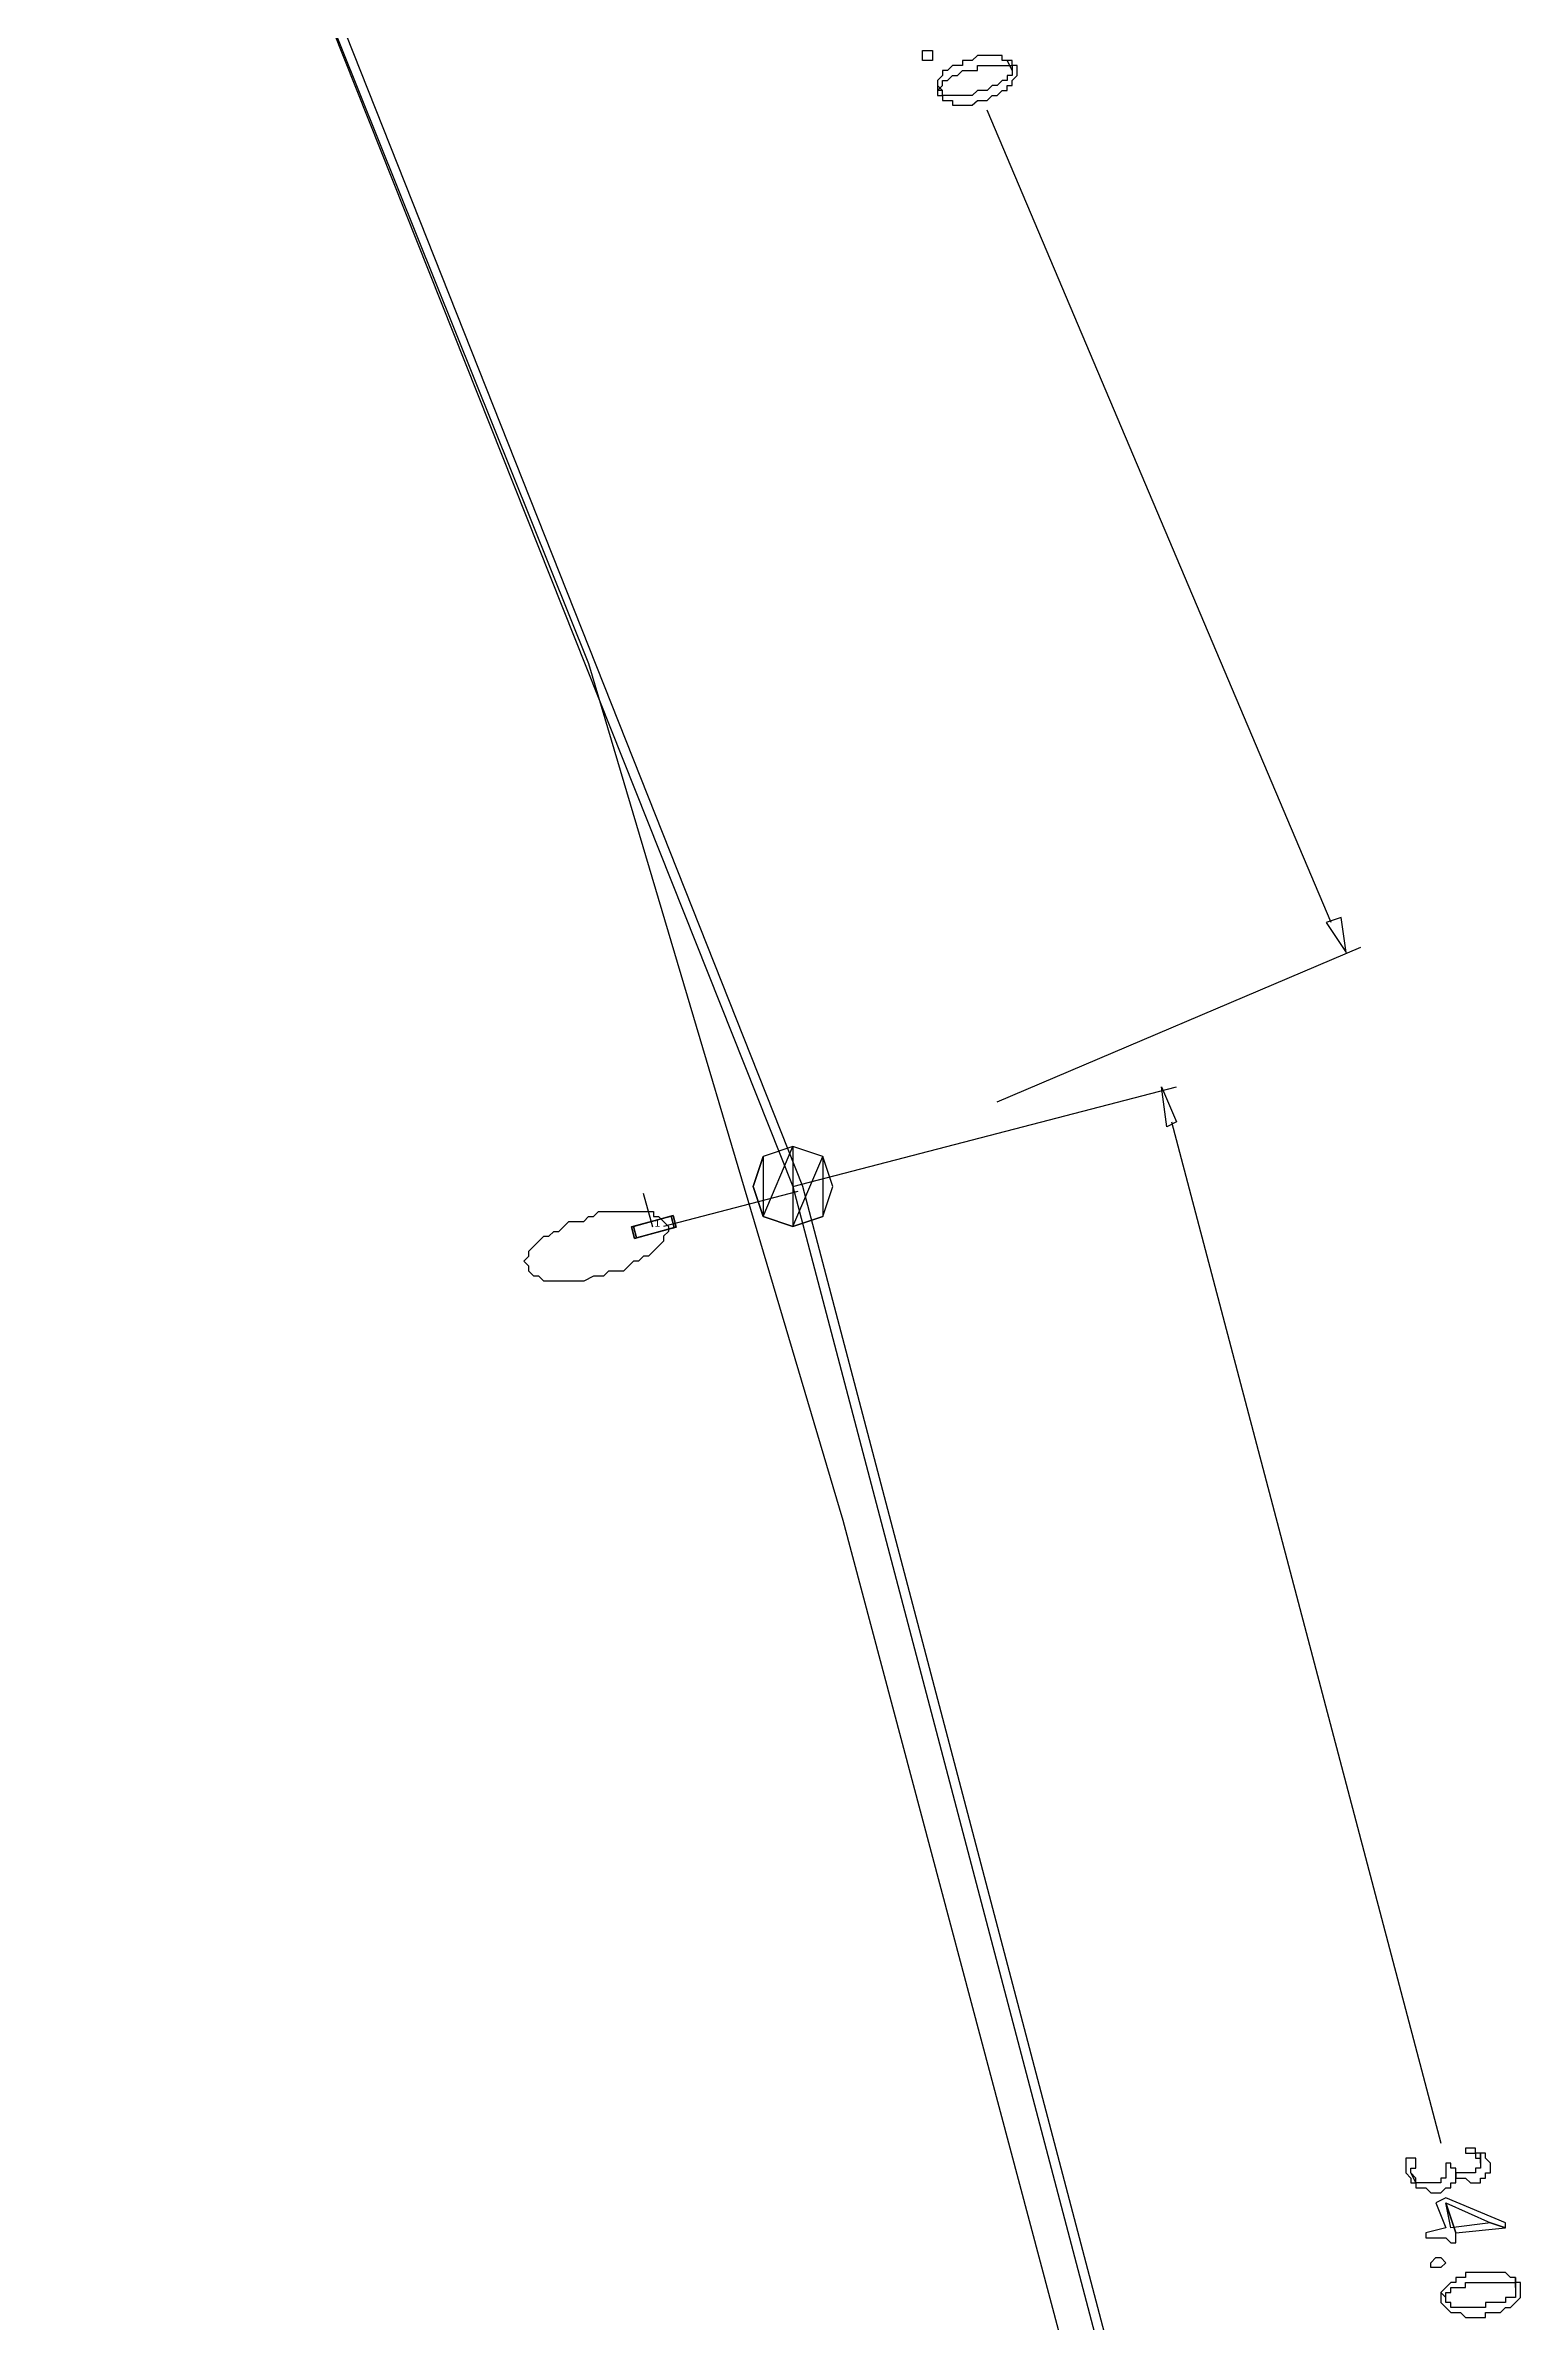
# Model space of a CAD drawing. Extents: x 212106 to 638151, y -1311344 to 1260505.
# Drawn here: x 438814 to 459956, y -1274983 to -1242341 of the extents above; entities that cross this region are included whole.
import ezdxf

# ---------------------------------------------------------------- set-up
doc = ezdxf.new("R2010")
doc.units = 0
doc.header["$MEASUREMENT"] = 0
for name, color, linetype in [('at_Entity', 7, 'Continuous'), ('DLXLUM01', 3, 'Continuous'), ('DLXLUMEX', 2, 'Continuous'), ('DLXSCENE', 7, 'Continuous')]:
    doc.layers.add(name, color=color, linetype=linetype)

# ---------------------------------------------------------------- blocks, each defined once
blk = doc.blocks.new('*U14')
at = {"color": 1}
blk.add_line((-29, -8), (-160, 475), dxfattribs=at)
for p, q in [((233, 151), (-335, -3)), ((-335, -3), (233, 151)), ((-307, 5), (-335, -3)), ((-335, -3), (-307, 5)), ((262, 159), (-307, 5)), ((-307, 5), (262, 159)), ((-307, 5), (-262, -159)), ((-262, -159), (-307, 5)), ((262, 159), (233, 151)), ((233, 151), (262, 159)), ((278, -13), (233, 151)), ((233, 151), (278, -13)), ((307, -5), (262, 159)), ((262, 159), (307, -5)), ((-335, -3), (-291, -167)), ((-291, -167), (-335, -3)), ((-291, -167), (278, -13)), ((278, -13), (-291, -167)), ((-262, -159), (-291, -167)), ((-291, -167), (-262, -159)), ((-262, -159), (307, -5)), ((307, -5), (-262, -159)), ((278, -13), (307, -5)), ((307, -5), (278, -13))]:
    blk.add_line(p, q)
at = {"layer": 'DLXLUMEX', "color": 7}
blk.add_text('1', height=100, dxfattribs=at).set_placement((0, 0))
blk = doc.blocks.new('*U97')
for p, q in [((91742, -1287293), (81099, -1260437)), ((100384, -1320149), (91742, -1287293))]:
    blk.add_line(p, q)

msp = doc.modelspace()

# ---------------------------------------------------------------- linework, layer by layer
at = {"layer": 'at_Entity', "color": 1}
for p, q in [((438814, -1231770), (449528, -1258698)), ((449528, -1258698), (458170, -1291554))]:
    msp.add_line(p, q, dxfattribs=at)
at = {"layer": 'at_Entity', "color": 0}
for p, q in [((442671, -1241413), (446599, -1251198)), ((451385, -1242484), (451385, -1242413)), ((451385, -1242413), (451456, -1242413)), ((451385, -1242555), (451385, -1242484)), ((451385, -1242484), (451385, -1242484)), ((451385, -1242484), (451385, -1242484)), ((451456, -1242555), (451385, -1242555)), ((451385, -1242555), (451385, -1242555)), ((451385, -1242555), (451385, -1242555)), ((451456, -1242413), (451456, -1242413)), ((451456, -1242413), (451456, -1242413)), ((451456, -1242413), (451528, -1242413)), ((451528, -1242555), (451456, -1242555)), ((451456, -1242555), (451456, -1242555)), ((451456, -1242555), (451456, -1242555)), ((451528, -1242413), (451528, -1242413)), ((451528, -1242413), (451528, -1242413)), ((451528, -1242413), (451528, -1242484)), ((451528, -1242484), (451528, -1242555)), ((451528, -1242484), (451528, -1242484)), ((451528, -1242484), (451528, -1242484)), ((451528, -1242484), (451528, -1242484)), ((451814, -1242627), (451742, -1242698)), ((451885, -1242627), (451814, -1242627)), ((451814, -1242627), (451814, -1242627)), ((451956, -1242627), (451885, -1242627)), ((451885, -1242627), (451885, -1242627)), ((452028, -1242555), (451956, -1242555)), ((451956, -1242555), (451956, -1242555)), ((451956, -1242555), (451956, -1242627)), ((452099, -1242555), (452028, -1242555)), ((452028, -1242555), (452028, -1242555)), ((452171, -1242484), (452099, -1242555)), ((452099, -1242555), (452099, -1242555)), ((452242, -1242484), (452171, -1242484)), ((452171, -1242484), (452171, -1242484)), ((452171, -1242698), (452171, -1242627)), ((452171, -1242627), (452171, -1242627)), ((452171, -1242627), (452242, -1242627)), ((452314, -1242484), (452242, -1242484)), ((452242, -1242484), (452242, -1242484)), ((452242, -1242627), (452242, -1242627)), ((452242, -1242627), (452314, -1242627)), ((452385, -1242484), (452314, -1242484)), ((452314, -1242484), (452314, -1242484)), ((452314, -1242627), (452314, -1242627)), ((452314, -1242627), (452385, -1242627)), ((452456, -1242484), (452385, -1242484)), ((452385, -1242484), (452385, -1242484)), ((452385, -1242484), (452385, -1242484)), ((452385, -1242627), (452385, -1242627)), ((452385, -1242627), (452456, -1242627)), ((452528, -1242484), (452456, -1242484)), ((452456, -1242484), (452456, -1242484)), ((452456, -1242627), (452456, -1242627)), ((452456, -1242627), (452528, -1242627)), ((452528, -1242555), (452528, -1242484)), ((452599, -1242555), (452528, -1242555)), ((452528, -1242555), (452528, -1242555)), ((452528, -1242627), (452528, -1242627)), ((452528, -1242627), (452599, -1242627)), ((452671, -1242698), (452599, -1242555)), ((452671, -1242555), (452599, -1242555)), ((452599, -1242555), (452599, -1242555)), ((452599, -1242555), (452671, -1242698)), ((452599, -1242627), (452599, -1242627)), ((452599, -1242627), (452599, -1242627)), ((452599, -1242627), (452671, -1242627)), ((452671, -1242627), (452671, -1242555)), ((452671, -1242627), (452671, -1242698)), ((452742, -1242627), (452671, -1242627)), ((452671, -1242627), (452671, -1242627)), ((452742, -1242698), (452742, -1242627)), ((451671, -1242770), (451599, -1242841)), ((451599, -1242841), (451599, -1242841)), ((451599, -1242841), (451599, -1242841)), ((451599, -1242841), (451599, -1242913)), ((451599, -1242913), (451671, -1242984)), ((451599, -1242984), (451671, -1242913)), ((451671, -1242984), (451599, -1242913)), ((451599, -1242913), (451599, -1242913)), ((451599, -1242913), (451599, -1242913)), ((451599, -1242913), (451599, -1242984)), ((451671, -1242984), (451599, -1242984)), ((451599, -1242984), (451599, -1242984)), ((451599, -1242984), (451599, -1242984)), ((451599, -1242984), (451599, -1243055)), ((451742, -1242698), (451671, -1242698)), ((451671, -1242698), (451671, -1242770)), ((451671, -1242770), (451671, -1242770)), ((451671, -1242770), (451671, -1242770)), ((451671, -1242913), (451671, -1242841)), ((451671, -1242841), (451742, -1242841)), ((451671, -1242913), (451671, -1242913)), ((451671, -1242913), (451671, -1242913)), ((451671, -1242984), (451671, -1242984)), ((451671, -1243055), (451671, -1242984)), ((451742, -1242698), (451742, -1242698)), ((451742, -1242698), (451742, -1242698)), ((451742, -1242841), (451814, -1242770)), ((451742, -1242841), (451742, -1242841)), ((451742, -1242841), (451742, -1242841)), ((451742, -1242841), (451742, -1242841)), ((451814, -1242770), (451814, -1242770)), ((451814, -1242770), (451814, -1242770)), ((451814, -1242770), (451885, -1242770)), ((451885, -1242770), (451956, -1242698)), ((451885, -1242770), (451885, -1242770)), ((451956, -1242698), (451956, -1242698)), ((451956, -1242698), (452028, -1242698)), ((452028, -1242698), (452028, -1242698)), ((452028, -1242698), (452099, -1242698)), ((452099, -1242698), (452099, -1242698)), ((452099, -1242698), (452171, -1242698)), ((452171, -1242984), (452099, -1243055)), ((452242, -1242984), (452171, -1242984)), ((452171, -1242984), (452171, -1242984)), ((452314, -1242984), (452242, -1242984)), ((452242, -1242984), (452242, -1242984)), ((452385, -1242913), (452314, -1242984)), ((452314, -1242984), (452314, -1242984)), ((452456, -1242913), (452385, -1242913)), ((452385, -1242913), (452385, -1242913)), ((452528, -1242841), (452456, -1242913)), ((452456, -1242913), (452456, -1242913)), ((452456, -1242913), (452456, -1242913)), ((452456, -1243055), (452528, -1242984)), ((452599, -1242841), (452528, -1242841)), ((452528, -1242841), (452528, -1242841)), ((452528, -1242841), (452528, -1242841)), ((452528, -1242984), (452528, -1242984)), ((452528, -1242984), (452528, -1242984)), ((452528, -1242984), (452599, -1242984)), ((452671, -1242770), (452599, -1242770)), ((452599, -1242770), (452599, -1242770)), ((452599, -1242770), (452599, -1242841)), ((452599, -1242984), (452599, -1242913)), ((452599, -1242913), (452599, -1242913)), ((452599, -1242913), (452671, -1242913)), ((452671, -1242698), (452671, -1242698)), ((452671, -1242698), (452671, -1242698)), ((452671, -1242698), (452671, -1242770)), ((452671, -1242770), (452671, -1242770)), ((452671, -1242841), (452742, -1242770)), ((452671, -1242913), (452671, -1242841)), ((452671, -1242841), (452671, -1242841)), ((452671, -1242841), (452671, -1242841)), ((452671, -1242913), (452671, -1242913)), ((452742, -1242770), (452742, -1242698)), ((452742, -1242698), (452742, -1242698)), ((452742, -1242698), (452742, -1242698)), ((452742, -1242770), (452742, -1242770)), ((451599, -1243055), (451599, -1243055)), ((451599, -1243055), (451599, -1243055)), ((451599, -1243055), (451671, -1243055)), ((451742, -1243055), (451671, -1243055)), ((451671, -1243055), (451671, -1243055)), ((451671, -1243055), (451671, -1243127)), ((451671, -1243127), (451742, -1243127)), ((451814, -1243055), (451742, -1243055)), ((451742, -1243055), (451742, -1243055)), ((451742, -1243055), (451742, -1243055)), ((451742, -1243055), (451742, -1243055)), ((451742, -1243127), (451742, -1243127)), ((451742, -1243127), (451742, -1243127)), ((451742, -1243127), (451742, -1243127)), ((451742, -1243127), (451814, -1243127)), ((451885, -1243055), (451814, -1243055)), ((451814, -1243055), (451814, -1243055)), ((451814, -1243127), (451814, -1243198)), ((451814, -1243198), (451885, -1243198)), ((451956, -1243055), (451885, -1243055)), ((451885, -1243055), (451885, -1243055)), ((451885, -1243055), (451885, -1243055)), ((451885, -1243198), (451885, -1243198)), ((451885, -1243198), (451956, -1243198)), ((452028, -1243055), (451956, -1243055)), ((451956, -1243055), (451956, -1243055)), ((451956, -1243198), (451956, -1243198)), ((451956, -1243198), (451956, -1243198)), ((451956, -1243198), (452028, -1243198)), ((452099, -1243055), (452028, -1243055)), ((452028, -1243055), (452028, -1243055)), ((452028, -1243198), (452028, -1243198)), ((452028, -1243198), (452099, -1243198)), ((452099, -1243055), (452099, -1243055)), ((452099, -1243198), (452171, -1243127)), ((452099, -1243198), (452099, -1243198)), ((452171, -1243127), (452171, -1243127)), ((452171, -1243127), (452242, -1243127)), ((452242, -1243127), (452242, -1243127)), ((452242, -1243127), (452314, -1243127)), ((452314, -1243127), (452385, -1243055)), ((452314, -1243127), (452314, -1243127)), ((452314, -1243127), (452314, -1243127)), ((457242, -1254912), (452314, -1243270)), ((452385, -1243055), (452385, -1243055)), ((452385, -1243055), (452385, -1243055)), ((452385, -1243055), (452456, -1243055)), ((452456, -1243055), (452456, -1243055)), ((446599, -1251198), (450242, -1263483)), ((457385, -1254841), (457171, -1254912)), ((457171, -1254912), (457456, -1255341)), ((457456, -1255341), (457385, -1254841)), ((452456, -1257484), (457670, -1255269)), ((449528, -1258698), (455028, -1257269)), ((454885, -1257841), (454813, -1257269)), ((454813, -1257269), (455028, -1257769)), ((455028, -1257769), (454885, -1257841)), ((454956, -1257769), (458813, -1272412)), ((449099, -1258269), (448956, -1258698)), ((448956, -1258698), (449099, -1258269)), ((449099, -1258269), (448956, -1258698)), ((449099, -1258269), (448956, -1258698)), ((448956, -1258698), (449099, -1258269)), ((449099, -1258269), (448956, -1258698)), ((449528, -1258126), (449099, -1258269)), ((449528, -1258126), (449099, -1258269)), ((449099, -1259126), (449528, -1258126)), ((449099, -1259126), (449528, -1258126)), ((449528, -1258126), (449099, -1258269)), ((449528, -1258126), (449099, -1258269)), ((449528, -1258126), (449099, -1258269)), ((449099, -1259126), (449528, -1258126)), ((449099, -1259126), (449528, -1258126)), ((449528, -1258126), (449099, -1258269)), ((449099, -1258269), (449099, -1259126)), ((449099, -1258269), (449099, -1259126)), ((449099, -1258269), (449099, -1259126)), ((449099, -1258269), (449099, -1259126)), ((449956, -1258269), (449528, -1258126)), ((449956, -1258269), (449528, -1258126)), ((449528, -1258126), (449528, -1259269)), ((449528, -1258126), (449528, -1259269)), ((449956, -1258269), (449528, -1258126)), ((449956, -1258269), (449528, -1258126)), ((449956, -1258269), (449528, -1258126)), ((449528, -1258126), (449528, -1259269)), ((449528, -1258126), (449528, -1259269)), ((449956, -1258269), (449528, -1258126)), ((449528, -1259269), (449956, -1258269)), ((449528, -1259269), (449956, -1258269)), ((449528, -1259269), (449956, -1258269)), ((449528, -1259269), (449956, -1258269)), ((450099, -1258698), (449956, -1258269)), ((450099, -1258698), (449956, -1258269)), ((449956, -1258269), (449956, -1259126)), ((449956, -1258269), (449956, -1259126)), ((450099, -1258698), (449956, -1258269)), ((450099, -1258698), (449956, -1258269)), ((450099, -1258698), (449956, -1258269)), ((449956, -1258269), (449956, -1259126)), ((449956, -1258269), (449956, -1259126)), ((450099, -1258698), (449956, -1258269)), ((449599, -1258769), (447671, -1259269)), ((448956, -1258698), (449099, -1259126)), ((449099, -1259126), (448956, -1258698)), ((448956, -1258698), (449099, -1259126)), ((448956, -1258698), (449099, -1259126)), ((449099, -1259126), (448956, -1258698)), ((448956, -1258698), (449099, -1259126)), ((449956, -1259126), (450099, -1258698)), ((449956, -1259126), (450099, -1258698)), ((449956, -1259126), (450099, -1258698)), ((449956, -1259126), (450099, -1258698)), ((449956, -1259126), (450099, -1258698)), ((449956, -1259126), (450099, -1258698)), ((446171, -1259341), (446242, -1259269)), ((446242, -1259269), (446314, -1259198)), ((446314, -1259198), (446385, -1259198)), ((446385, -1259198), (446528, -1259198)), ((446528, -1259198), (446599, -1259126)), ((446599, -1259126), (446671, -1259126)), ((446671, -1259126), (446742, -1259055)), ((446742, -1259055), (446885, -1259055)), ((446885, -1259055), (446957, -1259055)), ((446957, -1259055), (447028, -1259055)), ((447028, -1259055), (447099, -1259055)), ((447099, -1259055), (447242, -1259055)), ((447242, -1259055), (447314, -1259055)), ((447314, -1259055), (447385, -1259055)), ((447385, -1259055), (447457, -1259055)), ((447457, -1259055), (447528, -1259055)), ((447528, -1259055), (447528, -1259126)), ((447528, -1259126), (447599, -1259126)), ((447599, -1259126), (447671, -1259198)), ((447671, -1259198), (447742, -1259269)), ((447742, -1259269), (447742, -1259341)), ((449099, -1259126), (449528, -1259269)), ((449528, -1259269), (449099, -1259126)), ((449099, -1259126), (449528, -1259269)), ((449099, -1259126), (449528, -1259269)), ((449528, -1259269), (449099, -1259126)), ((449099, -1259126), (449528, -1259269)), ((449528, -1259269), (449956, -1259126)), ((449956, -1259126), (449528, -1259269)), ((449528, -1259269), (449956, -1259126)), ((449528, -1259269), (449956, -1259126)), ((449956, -1259126), (449528, -1259269)), ((449528, -1259269), (449956, -1259126)), ((449528, -1259269), (449528, -1259269)), ((449528, -1259269), (449528, -1259269)), ((449528, -1259269), (449528, -1259269)), ((445742, -1259626), (445814, -1259555)), ((445742, -1259698), (445742, -1259626)), ((445814, -1259555), (445885, -1259483)), ((445885, -1259483), (445957, -1259412)), ((445957, -1259412), (446028, -1259412)), ((446028, -1259412), (446099, -1259341)), ((446099, -1259341), (446171, -1259341)), ((447528, -1259626), (447457, -1259698)), ((447599, -1259555), (447528, -1259626)), ((447671, -1259483), (447599, -1259555)), ((447742, -1259341), (447671, -1259412)), ((447671, -1259412), (447671, -1259483)), ((445671, -1259769), (445742, -1259698)), ((445742, -1259841), (445671, -1259769)), ((445742, -1259912), (445742, -1259841)), ((445742, -1259841), (445742, -1259841)), ((445814, -1259983), (445742, -1259912)), ((446885, -1259912), (446814, -1259983)), ((447028, -1259912), (446885, -1259912)), ((447099, -1259912), (447028, -1259912)), ((447171, -1259841), (447099, -1259912)), ((447242, -1259769), (447171, -1259841)), ((447314, -1259769), (447242, -1259769)), ((447385, -1259698), (447314, -1259769)), ((447457, -1259698), (447385, -1259698)), ((445885, -1259983), (445814, -1259983)), ((445957, -1260055), (445885, -1259983)), ((446028, -1260055), (445957, -1260055)), ((446099, -1260055), (446028, -1260055)), ((446171, -1260055), (446099, -1260055)), ((446314, -1260055), (446171, -1260055)), ((446385, -1260055), (446314, -1260055)), ((446457, -1260055), (446385, -1260055)), ((446528, -1260055), (446457, -1260055)), ((446671, -1259983), (446528, -1260055)), ((446742, -1259983), (446671, -1259983)), ((446814, -1259983), (446742, -1259983)), ((450242, -1263483), (454028, -1277697)), ((458385, -1272626), (458313, -1272626)), ((458313, -1272626), (458313, -1272697)), ((458313, -1272697), (458313, -1272697)), ((458313, -1272697), (458313, -1272697)), ((458313, -1272697), (458313, -1272697)), ((458313, -1272697), (458313, -1272769)), ((458456, -1272626), (458385, -1272626)), ((458385, -1272626), (458385, -1272626)), ((458385, -1272626), (458385, -1272626)), ((458385, -1272626), (458385, -1272626)), ((458456, -1272697), (458456, -1272626)), ((458456, -1272769), (458456, -1272697)), ((458456, -1272697), (458456, -1272697)), ((458456, -1272697), (458456, -1272697)), ((458456, -1272697), (458456, -1272697)), ((458956, -1272697), (458885, -1272697)), ((458885, -1272697), (458885, -1272697)), ((458885, -1272697), (458885, -1272697)), ((458885, -1272697), (458885, -1272769)), ((458956, -1272769), (458956, -1272697)), ((459313, -1272483), (459170, -1272483)), ((459170, -1272483), (459170, -1272483)), ((459170, -1272483), (459170, -1272554)), ((459170, -1272554), (459242, -1272554)), ((459242, -1272554), (459242, -1272554)), ((459242, -1272554), (459313, -1272554)), ((459313, -1272554), (459313, -1272483)), ((459385, -1272554), (459313, -1272554)), ((459313, -1272554), (459313, -1272554)), ((459313, -1272554), (459313, -1272626)), ((459313, -1272626), (459385, -1272626)), ((459385, -1272697), (459385, -1272554)), ((459456, -1272554), (459385, -1272554)), ((459385, -1272554), (459385, -1272554)), ((459385, -1272554), (459385, -1272554)), ((459385, -1272554), (459385, -1272697)), ((459385, -1272626), (459385, -1272626)), ((459385, -1272626), (459385, -1272697)), ((459385, -1272697), (459385, -1272697)), ((459385, -1272697), (459385, -1272697)), ((459385, -1272697), (459385, -1272769)), ((459456, -1272626), (459456, -1272554)), ((459528, -1272697), (459456, -1272626)), ((459456, -1272626), (459456, -1272626)), ((459456, -1272626), (459456, -1272626)), ((459528, -1272769), (459528, -1272697)), ((458313, -1272769), (458313, -1272769)), ((458313, -1272769), (458313, -1272840)), ((458313, -1272840), (458313, -1272840)), ((458313, -1272840), (458385, -1272912)), ((458385, -1272840), (458385, -1272769)), ((458385, -1272769), (458456, -1272769)), ((458456, -1272983), (458385, -1272840)), ((458385, -1272840), (458385, -1272840)), ((458385, -1272840), (458385, -1272840)), ((458385, -1272840), (458385, -1272840)), ((458456, -1272912), (458385, -1272840)), ((458385, -1272840), (458456, -1272983)), ((458385, -1272912), (458385, -1272912)), ((458385, -1272912), (458385, -1272912)), ((458385, -1272912), (458385, -1272983)), ((458385, -1272983), (458385, -1272983)), ((458385, -1272983), (458456, -1272983)), ((458456, -1272769), (458456, -1272769)), ((458456, -1272983), (458456, -1272912)), ((458456, -1272912), (458456, -1272912)), ((458528, -1272983), (458456, -1272983)), ((458456, -1272983), (458456, -1272983)), ((458456, -1272983), (458456, -1272983)), ((458456, -1272983), (458456, -1273054)), ((458599, -1272983), (458528, -1272983)), ((458528, -1272983), (458528, -1272983)), ((458528, -1272983), (458528, -1272983)), ((458670, -1272983), (458599, -1272983)), ((458599, -1272983), (458599, -1272983)), ((458742, -1272983), (458670, -1272983)), ((458670, -1272983), (458670, -1272983)), ((458670, -1272983), (458670, -1272983)), ((458813, -1272983), (458742, -1272983)), ((458742, -1272983), (458742, -1272983)), ((458742, -1272983), (458742, -1272983)), ((458885, -1272912), (458813, -1272912)), ((458813, -1272912), (458813, -1272983)), ((458885, -1272769), (458885, -1272769)), ((458885, -1272769), (458885, -1272769)), ((458885, -1272769), (458885, -1272840)), ((458885, -1272840), (458885, -1272840)), ((458885, -1272840), (458885, -1272840)), ((458885, -1272840), (458885, -1272912)), ((458885, -1272912), (458885, -1272912)), ((458885, -1272912), (458885, -1272912)), ((459028, -1272769), (458956, -1272769)), ((458956, -1272769), (458956, -1272769)), ((458956, -1272769), (458956, -1272769)), ((458956, -1273054), (458956, -1272983)), ((458956, -1272983), (459028, -1272983)), ((459028, -1272840), (459028, -1272769)), ((459099, -1272840), (459028, -1272840)), ((459028, -1272840), (459028, -1272840)), ((459028, -1272912), (459028, -1272840)), ((459028, -1272840), (459028, -1272912)), ((459028, -1272983), (459028, -1272912)), ((459028, -1272912), (459028, -1272912)), ((459028, -1272912), (459099, -1272912)), ((459028, -1272983), (459028, -1272983)), ((459170, -1272840), (459099, -1272840)), ((459099, -1272840), (459099, -1272840)), ((459099, -1272840), (459099, -1272840)), ((459099, -1272912), (459099, -1272912)), ((459099, -1272912), (459170, -1272912)), ((459242, -1272840), (459170, -1272840)), ((459170, -1272840), (459170, -1272840)), ((459170, -1272912), (459170, -1272912)), ((459170, -1272912), (459242, -1272983)), ((459313, -1272840), (459242, -1272840)), ((459242, -1272840), (459242, -1272840)), ((459242, -1272840), (459242, -1272840)), ((459242, -1272983), (459242, -1272983)), ((459242, -1272983), (459313, -1272983)), ((459385, -1272769), (459313, -1272769)), ((459313, -1272769), (459313, -1272840)), ((459313, -1272840), (459313, -1272840)), ((459313, -1272983), (459313, -1272983)), ((459313, -1272983), (459313, -1272983)), ((459313, -1272983), (459385, -1272983)), ((459385, -1272769), (459385, -1272769)), ((459385, -1272769), (459385, -1272769)), ((459385, -1272983), (459385, -1272912)), ((459385, -1272912), (459385, -1272912)), ((459385, -1272912), (459456, -1272912)), ((459456, -1272912), (459456, -1272840)), ((459456, -1272840), (459528, -1272840)), ((459456, -1272912), (459456, -1272912)), ((459456, -1272912), (459456, -1272912)), ((459528, -1272840), (459528, -1272769)), ((459528, -1272769), (459528, -1272769)), ((459528, -1272769), (459528, -1272769)), ((459528, -1272840), (459528, -1272840)), ((458456, -1273054), (458528, -1273054)), ((458528, -1273054), (458528, -1273054)), ((458528, -1273054), (458528, -1273054)), ((458528, -1273054), (458599, -1273054)), ((458599, -1273054), (458599, -1273054)), ((458599, -1273054), (458670, -1273126)), ((458670, -1273126), (458670, -1273126)), ((458670, -1273126), (458670, -1273126)), ((458670, -1273126), (458742, -1273126)), ((458742, -1273126), (458742, -1273126)), ((458742, -1273126), (458813, -1273126)), ((458885, -1273197), (458742, -1273269)), ((458742, -1273269), (458885, -1273626)), ((458813, -1273126), (458885, -1273054)), ((458813, -1273126), (458813, -1273126)), ((458885, -1273054), (458885, -1273054)), ((458885, -1273054), (458956, -1273054)), ((459742, -1273554), (458885, -1273197)), ((459028, -1273697), (458885, -1273269)), ((458885, -1273269), (459528, -1273554)), ((458956, -1273626), (458885, -1273269)), ((458885, -1273269), (459028, -1273697)), ((458956, -1273054), (458956, -1273054)), ((458956, -1273054), (458956, -1273054)), ((458885, -1273626), (458599, -1273697)), ((459528, -1273554), (458956, -1273626)), ((459028, -1273697), (459742, -1273626)), ((459528, -1273554), (459742, -1273626)), ((459742, -1273626), (459528, -1273554)), ((459742, -1273626), (459742, -1273554)), ((458599, -1273697), (458599, -1273769)), ((458599, -1273769), (458885, -1273769)), ((458885, -1273769), (458956, -1273840)), ((458956, -1273840), (459028, -1273840)), ((459028, -1273840), (459028, -1273697)), ((458670, -1274126), (458742, -1274054)), ((458670, -1274197), (458670, -1274126)), ((458670, -1274126), (458670, -1274126)), ((458670, -1274126), (458670, -1274126)), ((458670, -1274126), (458670, -1274126)), ((458670, -1274126), (458670, -1274126)), ((458742, -1274197), (458670, -1274197)), ((458742, -1274054), (458742, -1274054)), ((458742, -1274054), (458742, -1274054)), ((458742, -1274054), (458813, -1274054)), ((458813, -1274197), (458742, -1274197)), ((458742, -1274197), (458742, -1274197)), ((458742, -1274197), (458742, -1274197)), ((458813, -1274054), (458813, -1274054)), ((458813, -1274054), (458813, -1274054)), ((458813, -1274054), (458813, -1274054)), ((458813, -1274054), (458885, -1274126)), ((458885, -1274126), (458813, -1274197)), ((458813, -1274197), (458813, -1274197)), ((458813, -1274197), (458813, -1274197)), ((458813, -1274197), (458813, -1274197)), ((458813, -1274197), (458813, -1274197)), ((458885, -1274126), (458885, -1274126)), ((458885, -1274126), (458885, -1274126)), ((458885, -1274126), (458885, -1274126)), ((459242, -1274269), (459170, -1274269)), ((459170, -1274269), (459170, -1274340)), ((459313, -1274269), (459242, -1274269)), ((459242, -1274269), (459242, -1274269)), ((459385, -1274269), (459313, -1274269)), ((459313, -1274269), (459313, -1274269)), ((459456, -1274269), (459385, -1274269)), ((459385, -1274269), (459385, -1274269)), ((459528, -1274269), (459456, -1274269)), ((459456, -1274269), (459456, -1274269)), ((459599, -1274269), (459528, -1274269)), ((459528, -1274269), (459528, -1274269)), ((459670, -1274269), (459599, -1274269)), ((459599, -1274269), (459599, -1274269)), ((459742, -1274269), (459670, -1274269)), ((459670, -1274269), (459670, -1274269)), ((459670, -1274269), (459670, -1274269)), ((459813, -1274340), (459742, -1274269)), ((459742, -1274269), (459742, -1274269)), ((458885, -1274483), (458813, -1274554)), ((458813, -1274554), (458813, -1274554)), ((458813, -1274554), (458885, -1274626)), ((458885, -1274626), (458813, -1274554)), ((458813, -1274554), (458813, -1274554)), ((458813, -1274554), (458813, -1274626)), ((458813, -1274626), (458813, -1274626)), ((458813, -1274626), (458813, -1274626)), ((458813, -1274626), (458813, -1274697)), ((458956, -1274412), (458885, -1274483)), ((458885, -1274483), (458885, -1274483)), ((458885, -1274483), (458885, -1274483)), ((458885, -1274626), (458885, -1274554)), ((458885, -1274554), (458885, -1274554)), ((458885, -1274554), (458956, -1274554)), ((458885, -1274626), (458885, -1274626)), ((458885, -1274626), (458885, -1274626)), ((458885, -1274626), (458885, -1274626)), ((458885, -1274697), (458885, -1274626)), ((459028, -1274412), (458956, -1274412)), ((458956, -1274412), (458956, -1274412)), ((458956, -1274412), (458956, -1274412)), ((458956, -1274554), (458956, -1274483)), ((458956, -1274483), (459028, -1274483)), ((458956, -1274554), (458956, -1274554)), ((458956, -1274554), (458956, -1274554)), ((459099, -1274340), (459028, -1274340)), ((459028, -1274340), (459028, -1274340)), ((459028, -1274340), (459028, -1274412)), ((459028, -1274483), (459028, -1274483)), ((459028, -1274483), (459099, -1274483)), ((459170, -1274340), (459099, -1274340)), ((459099, -1274340), (459099, -1274340)), ((459099, -1274483), (459099, -1274483)), ((459099, -1274483), (459170, -1274483)), ((459170, -1274340), (459170, -1274340)), ((459170, -1274483), (459170, -1274412)), ((459170, -1274412), (459242, -1274412)), ((459242, -1274412), (459242, -1274412)), ((459242, -1274412), (459313, -1274412)), ((459313, -1274412), (459313, -1274412)), ((459313, -1274412), (459313, -1274412)), ((459313, -1274412), (459385, -1274412)), ((459385, -1274412), (459385, -1274412)), ((459385, -1274412), (459456, -1274412)), ((459456, -1274412), (459456, -1274412)), ((459456, -1274412), (459528, -1274412)), ((459528, -1274412), (459528, -1274412)), ((459528, -1274412), (459599, -1274412)), ((459599, -1274412), (459599, -1274412)), ((459599, -1274412), (459670, -1274412)), ((459670, -1274412), (459670, -1274412)), ((459670, -1274412), (459742, -1274412)), ((459742, -1274412), (459742, -1274412)), ((459742, -1274412), (459813, -1274412)), ((459813, -1274626), (459742, -1274626)), ((459742, -1274626), (459742, -1274697)), ((459885, -1274340), (459813, -1274340)), ((459813, -1274340), (459813, -1274340)), ((459813, -1274340), (459813, -1274340)), ((459813, -1274412), (459813, -1274412)), ((459813, -1274412), (459813, -1274412)), ((459813, -1274412), (459885, -1274412)), ((459885, -1274626), (459813, -1274626)), ((459813, -1274626), (459813, -1274626)), ((459885, -1274483), (459885, -1274340)), ((459885, -1274412), (459885, -1274340)), ((459885, -1274340), (459885, -1274483)), ((459885, -1274412), (459885, -1274412)), ((459885, -1274412), (459885, -1274483)), ((459956, -1274412), (459885, -1274412)), ((459885, -1274483), (459885, -1274483)), ((459885, -1274483), (459885, -1274483)), ((459885, -1274483), (459885, -1274554)), ((459885, -1274554), (459885, -1274554)), ((459885, -1274554), (459885, -1274554)), ((459885, -1274554), (459885, -1274626)), ((459885, -1274626), (459885, -1274626)), ((459885, -1274697), (459956, -1274626)), ((459956, -1274483), (459956, -1274412)), ((459956, -1274554), (459956, -1274483)), ((459956, -1274483), (459956, -1274483)), ((459956, -1274626), (459956, -1274554)), ((459956, -1274554), (459956, -1274554)), ((459956, -1274554), (459956, -1274554)), ((459956, -1274626), (459956, -1274626)), ((459956, -1274626), (459956, -1274626)), ((458813, -1274697), (458813, -1274697)), ((458813, -1274697), (458813, -1274697)), ((458813, -1274697), (458813, -1274697)), ((458813, -1274697), (458885, -1274769)), ((458956, -1274697), (458885, -1274697)), ((458885, -1274697), (458885, -1274697)), ((458885, -1274769), (458885, -1274769)), ((458885, -1274769), (458885, -1274769)), ((458885, -1274769), (458885, -1274769)), ((458885, -1274769), (458956, -1274840)), ((458956, -1274769), (458956, -1274697)), ((458956, -1274697), (458956, -1274697)), ((459028, -1274769), (458956, -1274769)), ((458956, -1274769), (458956, -1274769)), ((458956, -1274840), (458956, -1274840)), ((458956, -1274840), (459028, -1274840)), ((459099, -1274769), (459028, -1274769)), ((459028, -1274769), (459028, -1274769)), ((459028, -1274840), (459028, -1274840)), ((459028, -1274840), (459099, -1274840)), ((459170, -1274769), (459099, -1274769)), ((459099, -1274769), (459099, -1274769)), ((459099, -1274769), (459099, -1274769)), ((459099, -1274840), (459099, -1274840)), ((459099, -1274840), (459170, -1274912)), ((459242, -1274769), (459170, -1274769)), ((459170, -1274769), (459170, -1274769)), ((459170, -1274912), (459170, -1274912)), ((459170, -1274912), (459170, -1274912)), ((459170, -1274912), (459170, -1274912)), ((459170, -1274912), (459242, -1274912)), ((459313, -1274769), (459242, -1274769)), ((459242, -1274769), (459242, -1274769)), ((459242, -1274912), (459242, -1274912)), ((459242, -1274912), (459313, -1274912)), ((459385, -1274769), (459313, -1274769)), ((459313, -1274769), (459313, -1274769)), ((459313, -1274912), (459313, -1274912)), ((459313, -1274912), (459385, -1274912)), ((459456, -1274769), (459385, -1274769)), ((459385, -1274769), (459385, -1274769)), ((459385, -1274912), (459385, -1274912)), ((459385, -1274912), (459456, -1274912)), ((459528, -1274697), (459456, -1274697)), ((459456, -1274697), (459456, -1274769)), ((459456, -1274912), (459456, -1274840)), ((459456, -1274840), (459456, -1274840)), ((459456, -1274840), (459528, -1274840)), ((459599, -1274697), (459528, -1274697)), ((459528, -1274697), (459528, -1274697)), ((459528, -1274840), (459528, -1274840)), ((459528, -1274840), (459599, -1274840)), ((459670, -1274697), (459599, -1274697)), ((459599, -1274697), (459599, -1274697)), ((459599, -1274840), (459599, -1274840)), ((459599, -1274840), (459670, -1274840)), ((459742, -1274697), (459670, -1274697)), ((459670, -1274697), (459670, -1274697)), ((459670, -1274840), (459742, -1274769)), ((459670, -1274840), (459670, -1274840)), ((459742, -1274697), (459742, -1274697)), ((459742, -1274769), (459742, -1274769)), ((459742, -1274769), (459742, -1274769)), ((459742, -1274769), (459813, -1274769)), ((459813, -1274769), (459885, -1274697)), ((459813, -1274769), (459813, -1274769)), ((459885, -1274697), (459885, -1274697)), ((459885, -1274697), (459885, -1274697)), ((459885, -1274697), (459885, -1274697))]:
    msp.add_line(p, q, dxfattribs=at)

# ---------------------------------------------------------------- block references
at = {"layer": 'DLXLUM01'}
msp.add_blockref('*U14', (447547, -1259274), dxfattribs=at)
at = {"layer": 'DLXSCENE'}
msp.add_blockref('*U97', (357928, 28595), dxfattribs=at)

doc.saveas('drawing.dxf')
